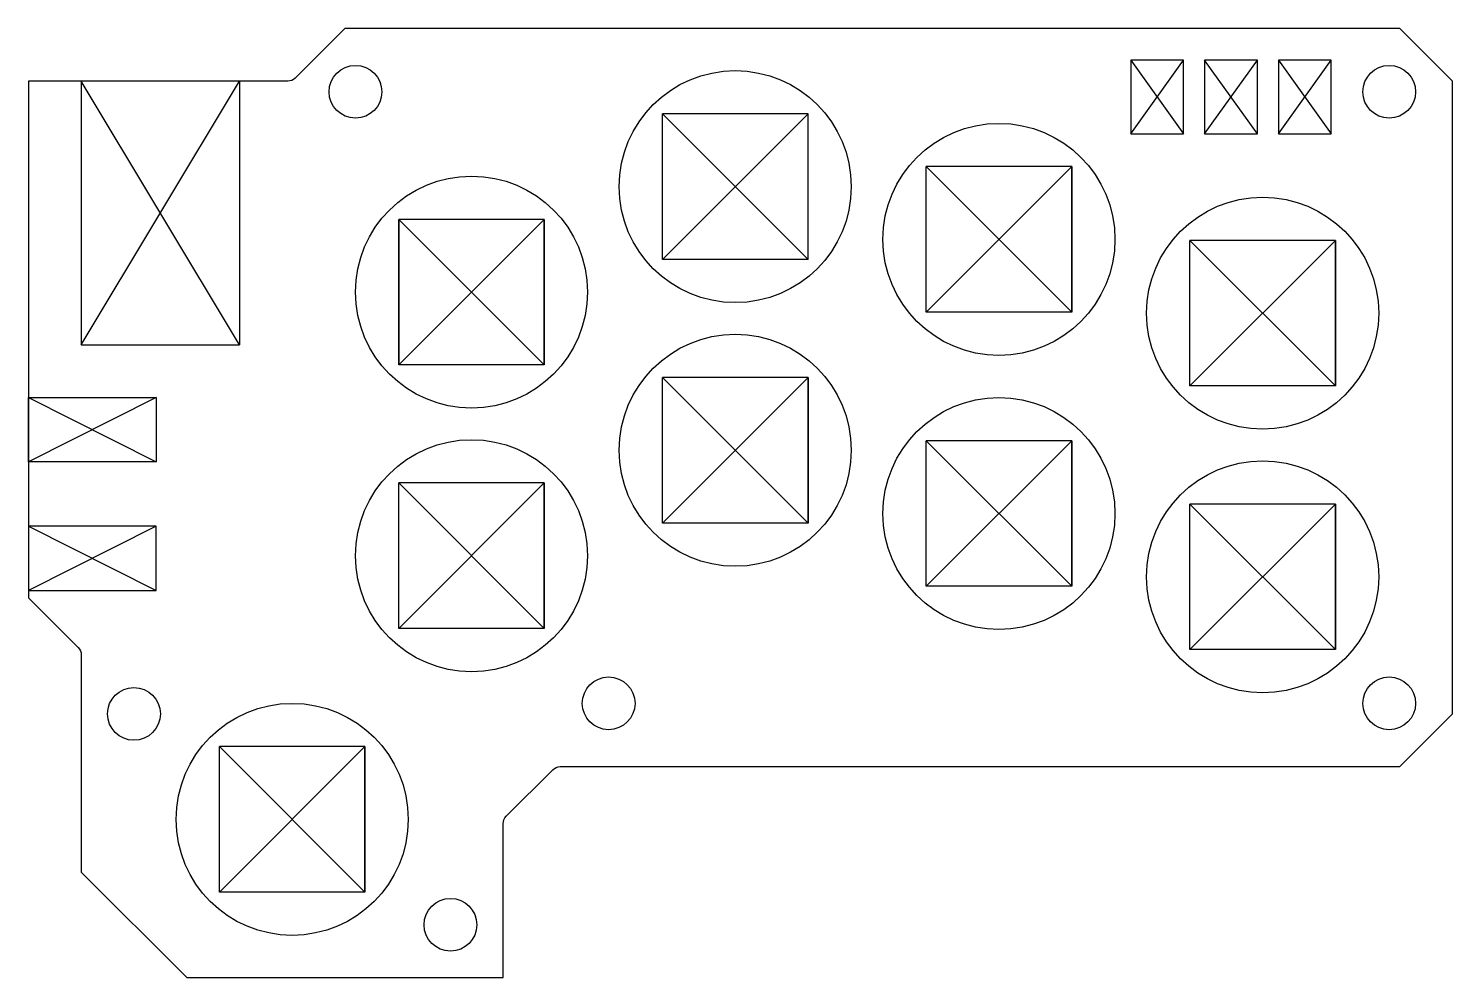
# Model space of a CAD drawing. Header units: millimetres. Extents: x 5 to 140, y 5 to 95.
import ezdxf

# ---------------------------------------------------------------- set-up
doc = ezdxf.new("R2010")
doc.units = ezdxf.units.MM
doc.layers.get('0').update_dxf_attribs({"linetype": 'CONTINUOUS'})

msp = doc.modelspace()

# ---------------------------------------------------------------- linework, layer by layer
for p, q in [((109.5, 85), (114.5, 92)), ((109.5, 92), (114.5, 85)), ((121.5, 85), (116.5, 92)), ((116.5, 85), (121.5, 92)), ((123.5, 92), (128.5, 85)), ((123.5, 85), (128.5, 92)), ((78.9, 86.9), (65.1, 86.9)), ((103.9, 81.9), (90.1, 81.9)), ((90.1, 68.1), (103.9, 81.9)), ((103.9, 81.9), (103.9, 68.1)), ((53.9, 76.9), (40.1, 76.9)), ((128.9, 74.9), (115.1, 74.9)), ((115.1, 61.1), (128.9, 74.9)), ((128.9, 74.9), (128.9, 61.1)), ((78.9, 73.1), (65.1, 73.1)), ((103.9, 68.1), (90.1, 68.1)), ((10, 65), (25, 65)), ((53.9, 63.1), (40.1, 63.1)), ((53.9, 63.1), (40.1, 63.1)), ((78.9, 61.9), (65.1, 61.9)), ((65.1, 48.1), (78.9, 61.9)), ((78.9, 61.9), (78.9, 48.1)), ((128.9, 61.1), (115.1, 61.1)), ((5, 60), (17.1, 53.9)), ((17.1, 60), (5, 53.9)), ((103.9, 55.9), (90.1, 55.9)), ((90.1, 42.1), (103.9, 55.9)), ((103.9, 55.9), (103.9, 42.1)), ((53.9, 51.9), (40.1, 51.9)), ((40.1, 38.1), (53.9, 51.9)), ((53.9, 51.9), (53.9, 38.1)), ((128.9, 49.9), (115.1, 49.9)), ((115.1, 36.1), (128.9, 49.9)), ((128.9, 49.9), (128.9, 36.1)), ((5, 47.8), (17.1, 41.7)), ((17.1, 47.8), (5, 41.7)), ((78.9, 48.1), (65.1, 48.1)), ((103.9, 42.1), (90.1, 42.1)), ((53.9, 38.1), (40.1, 38.1)), ((128.9, 36.1), (115.1, 36.1)), ((36.9, 26.9), (23.1, 26.9)), ((23.1, 13.1), (36.9, 26.9)), ((36.9, 26.9), (36.9, 13.1)), ((36.9, 13.1), (23.1, 13.1))]:
    msp.add_line(p, q)
msp.add_lwpolyline([(5, 90), (5, 41), (9.71, 36.29, -0.198912), (10, 35.59), (10, 15), (20, 5), (50, 5), (50, 19.59, -0.198912), (50.29, 20.29), (54.71, 24.71, -0.198912), (55.41, 25), (135, 25), (140, 30), (140, 90), (135, 95), (35, 95), (30.29, 90.29, -0.198912), (29.59, 90)], format="xyb", close=True)
for points in [[(114.5, 92), (109.5, 92), (109.5, 85), (114.5, 85)], [(116.5, 92), (116.5, 85), (121.5, 85), (121.5, 92)], [(123.5, 92), (123.5, 85), (128.5, 85), (128.5, 92)], [(10, 90), (10, 65), (25, 90), (25, 65)], [(65.1, 73.1), (65.1, 86.9), (78.9, 73.1), (78.9, 86.9)], [(103.9, 68.1), (90.1, 68.1), (90.1, 81.9)], [(90.1, 68.1), (90.1, 81.9), (103.9, 68.1), (103.9, 81.9)], [(53.9, 76.9), (53.9, 63.1), (40.1, 76.9), (40.1, 63.1)], [(40.1, 63.1), (40.1, 76.9), (53.9, 63.1), (53.9, 76.9)], [(128.9, 61.1), (115.1, 61.1), (115.1, 74.9)], [(115.1, 61.1), (115.1, 74.9), (128.9, 61.1), (128.9, 74.9)], [(78.9, 48.1), (65.1, 48.1), (65.1, 61.9)], [(65.1, 48.1), (65.1, 61.9), (78.9, 48.1), (78.9, 61.9)], [(5, 60), (17.1, 60), (17.1, 53.9), (5, 53.9)], [(103.9, 42.1), (90.1, 42.1), (90.1, 55.9)], [(90.1, 42.1), (90.1, 55.9), (103.9, 42.1), (103.9, 55.9)], [(53.9, 38.1), (40.1, 38.1), (40.1, 51.9)], [(40.1, 38.1), (40.1, 51.9), (53.9, 38.1), (53.9, 51.9)], [(128.9, 36.1), (115.1, 36.1), (115.1, 49.9)], [(115.1, 36.1), (115.1, 49.9), (128.9, 36.1), (128.9, 49.9)], [(17.1, 47.8), (5, 47.8), (5, 41.7), (17.1, 41.7)], [(36.9, 13.1), (23.1, 13.1), (23.1, 26.9)], [(23.1, 13.1), (23.1, 26.9), (36.9, 13.1), (36.9, 26.9)]]:
    msp.add_lwpolyline(points, close=True)
for centre, radius in [((36, 89), 2.5), ((72, 80), 11), ((134, 89), 2.5), ((97, 75), 11), ((47, 70), 11), ((122, 68), 11), ((72, 55), 11), ((97, 49), 11), ((47, 45), 11), ((122, 43), 11), ((15, 30), 2.5), ((60, 31), 2.5), ((134, 31), 2.5), ((30, 20), 11), ((45, 10), 2.5)]:
    msp.add_circle(centre, radius)

doc.saveas('drawing.dxf')
